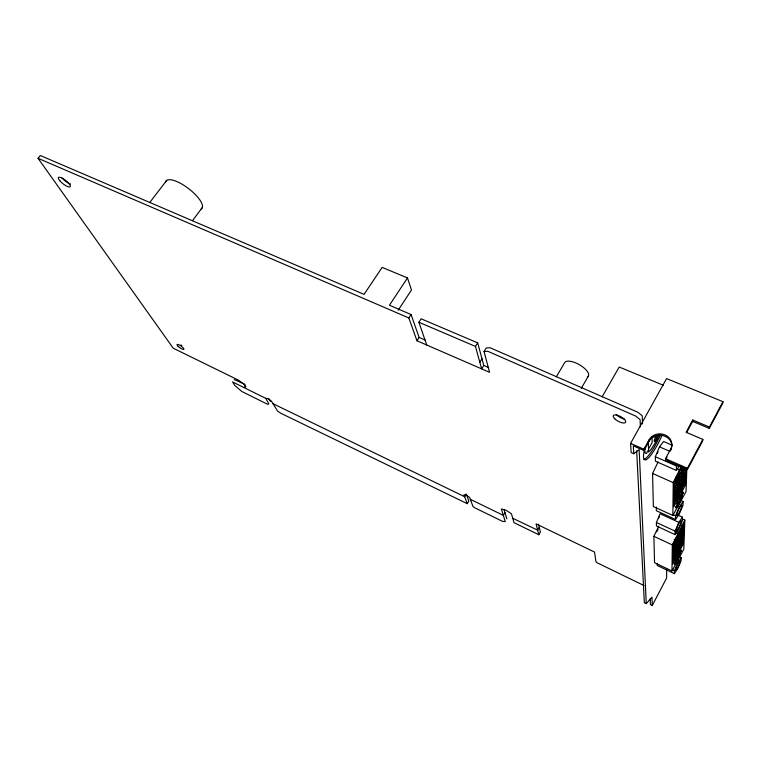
<?xml version="1.0" encoding="UTF-8"?>
<svg xmlns="http://www.w3.org/2000/svg" width="761" height="761" viewBox="0 0 761 761"><rect width="100%" height="100%" fill="white"/><g stroke="black" fill="none" stroke-linecap="round" stroke-linejoin="round"><path stroke-width="1.14" d="M666.636 569.228L666.636 577.98L652.272 605.49L650.408 604.576L650.189 598.641M670.688 450.417L670.698 449.095A11.967 10.597 1.9 0 0 665.095 434.94A11.967 10.597 1.9 0 0 649.133 439.744L643.911 449.228L643.968 450.541L633.314 445.879L633.751 453.727L631.145 452.576L630.593 443.397L666.598 378.569L722.95 401.675L722.826 403.083L709.328 428.405L692.672 421.385L692.729 420.015L709.423 427.035L709.328 428.405M658.798 526.108L653.889 536.315L654.546 562.693L671.982 570.997L672.296 544.914L684.833 520.067L682.674 519.078M658.113 461.946L652.558 473.437L653.366 506.55L672.838 515.444L673.238 482.645L681.456 466.027M657.19 563.473L657.228 565.471L674.379 573.651L674.427 570.683L677.861 562.645L681.209 557.67L679.183 556.71M678.822 522.35L660.063 513.751L656.391 522.474L656.458 525.994L675.036 534.593L675.102 531.111L678.822 522.35L682.446 517.176L677.252 514.807M656.296 506.988L656.372 510.717L675.492 519.468L675.549 515.777L679.383 506.731L683.112 501.499L680.971 500.538M655.345 456.733L655.43 461.195L676.339 470.403L676.415 465.979L655.345 456.733L659.483 446.821L663.649 441.504L672.058 445.137M676.234 549.223L676.291 546.617L673 552.886L672.971 555.463L676.234 549.223L674.122 548.234M676.291 546.293L676.348 543.658L673.038 549.956L673.009 552.562L676.291 546.293L674.17 545.304M676.358 543.325L676.405 540.652L673.085 546.988L673.047 549.632L676.358 543.325L674.217 542.327M676.415 540.32L676.462 537.618L673.124 543.982L673.085 546.655L676.415 540.32L674.265 539.321M677.414 500.129L677.471 496.971L673.865 503.763L673.818 506.883L677.414 500.129L675.34 499.187M677.48 496.581L677.547 493.385L673.913 500.215L673.865 503.373L677.48 496.581L675.397 495.639M677.556 492.985L677.623 489.751L673.961 496.619L673.913 499.815L677.556 492.985L675.454 492.044M677.775 482.331L677.699 485.651L674.018 492.557L674.065 489.275L677.775 482.331L675.625 481.38M677.851 478.545L674.113 485.528L674.065 488.857L677.775 481.913L677.851 478.545L675.692 477.594M677.851 478.127L677.927 474.712L674.17 481.732L674.122 485.109L677.851 478.127L675.701 477.166M680.001 498.797L683.54 492.129L679.982 499.577L679.906 502.669L679.021 504.324L679.097 501.252L675.54 507.939L679.116 500.472L679.183 497.352L680.077 495.668L680.001 498.797L677.937 497.875M680.049 536.6L679.982 539.264L676.7 545.513L676.757 542.869L680.049 536.6L677.918 535.611M680.058 536.258L680.134 533.556L676.824 539.863L676.767 542.536L680.058 536.258L677.927 535.268M680.144 533.223L680.21 530.484L676.881 536.828L676.824 539.53L680.144 533.223L677.994 532.224M681.514 489.371L681.428 492.557L677.861 499.283L677.927 496.124L681.514 489.371L679.43 488.438M681.618 485.746L678.003 492.538L677.937 495.734L681.533 488.971L681.618 485.746L679.516 484.805M681.628 485.337L681.713 482.065L678.08 488.895L678.003 492.129L681.628 485.337L679.525 484.405M681.732 481.656L681.818 478.336L678.156 485.204L678.089 488.486L681.732 481.656L679.611 480.714M681.827 477.918L681.923 474.56L678.232 481.466L678.165 484.795L681.827 477.918L679.706 476.976M681.932 474.141L682.027 470.736L678.308 477.68L678.241 481.047L681.932 474.141L679.792 473.19M682.037 470.298L682.132 466.854L678.393 473.837L678.317 477.252L682.037 470.298L679.887 469.356M682.569 467.13L682.503 469.432L683.559 467.463M681.209 557.67L681.114 560.705L677.718 568.648L674.379 573.651M682.446 517.176L682.332 520.733L678.65 529.39L675.036 534.593M683.112 501.499L682.988 505.266L679.202 514.198L675.492 519.468M683.245 544.067L683.33 541.499L680.134 547.616L680.058 550.165L683.245 544.067L681.181 543.107M683.854 526.155L683.949 523.387L680.629 529.694L680.553 532.434L683.854 526.155L681.704 525.166M685.433 485.023L685.547 481.799L681.97 488.533L681.875 491.72L685.433 485.023L683.359 484.11M685.556 481.399L685.671 478.136L682.065 484.89L681.98 488.124L685.556 481.399L683.473 480.476M685.68 477.718L685.794 474.417L682.17 481.209L682.075 484.491L685.68 477.718L683.587 476.795M685.813 473.998L685.927 470.64L682.275 477.48L682.179 480.8L685.813 473.998L683.701 473.066M685.005 468.786L682.379 473.694L682.284 477.061L685.937 470.222L686.013 467.958M684.833 520.067L683.806 549.204L671.982 570.997M686.822 469.252L686.022 491.663L672.838 515.444M670.698 449.095L665.504 458.683L665.504 459.986L687.364 469.575L687.411 468.291L702.831 439.392L686.108 432.277L692.729 420.015M687.364 469.575L702.745 440.743L702.831 439.392M656.667 531.806L658.113 529.104M683.549 467.891L682.493 469.86L682.398 473.275L685.014 468.357M709.423 427.035L722.95 401.675M686.612 432.609L692.672 421.385M665.504 459.986L667.055 457.123M643.968 450.541L649.171 441.076L649.133 439.744M539.264 527.363L537.666 530.179L512.762 518.289M265.798 398.364L268.833 403.958L267.539 404.272L241.855 391.506L234.987 385.637L232.543 381.917L265.798 398.364L267.568 398.526L271.277 400.885L277.584 411.102L280.885 413.299L467.244 503.668L463.944 494.774L466.103 494.926L469.708 497.513L472.942 506.455L474.712 507.787L502.612 521.399L505.266 521.58L501.356 508.985L506.113 510.26L511.44 513.799L514.056 522.702L538.817 534.736L540.396 531.939L538.484 524.196M602.141 396.814L619.207 367.04L663.497 385.323M504.943 512.61L503.335 515.359L470.384 499.368M581.28 388.338L588.377 376.115M556.301 376.828L564.672 362.674A13.631 5.422 29.6 0 1 580.71 365.527A13.631 5.422 29.6 0 1 587.264 377.095M467.244 503.668L468.833 501.004L466.284 494.032L464.667 496.733L273.018 403.71M477.689 342.878L483.777 365.432L481.646 368.885L475.473 346.426L477.689 342.878L421.118 318.802L418.892 322.245L426.731 345.018M479.83 362.284L481.989 358.802M398.184 310.241L411.482 289.989L407.487 277.917L382.155 267.396L364.053 294.364L40.323 155.51L38.05 158.298L408.828 317.955L416.961 340.766L489.561 372.319L484.044 351.487L486.25 347.929L490.046 347.729L637.832 412.234L642.236 415.772L642.55 423.906M416.961 340.766L419.111 337.427L411.064 314.531L389.442 305.247L407.487 277.917M408.828 317.955L411.064 314.531M245.413 385.684L244.3 387.292L245.955 386.902L244.538 384.676L238.612 380.224L173.204 348.186L38.05 158.298M676.339 470.403L679.716 465.856M192.495 220.7L202.388 207.43M149.689 202.597L166.688 180.386M636.672 450.835L644.339 602.683L646.251 603.625L651.996 597.195L652.272 605.49M633.751 453.727L639.145 449.599L646.251 603.625M484.044 351.487L487.839 351.306L635.682 416.067L640.106 419.606L640.41 426.74M234.198 379.53L244.985 384.41M418.892 322.245L475.473 346.426M419.111 337.427L425.618 340.243M483.777 365.432L488.724 367.573M659.483 446.821L670.041 451.416M630.593 443.397L643.911 449.228M665.504 458.683L687.411 468.291M683.816 469.29L685.937 470.222M677.252 469.09L679.316 470.003M675.635 480.962L677.775 481.913M652.558 473.437L673.238 482.645M679.44 488.039L681.533 488.971M677.927 498.655L679.982 499.577M677.242 505.761L679.383 506.731M673.409 514.797L675.549 515.777M656.391 522.474L675.102 531.111M675.654 532.662L677.709 533.604M653.889 536.315L672.296 544.914M672.401 569.723L674.427 570.683M644.015 585.561L597.204 562.817L595.968 561.751L594.55 552.077L536.067 523.863L538.817 534.736M268.956 398.735L270.469 401.542M503.963 509.404L506.855 518.859M648.315 441.304L648.553 449.057L652.158 442.493L652.025 436.909M671.649 447.791A11.938 10.578 2 0 1 671.097 449.57M649.171 441.076A11.938 10.578 2 0 1 663.145 435.615A11.938 10.578 2 0 1 671.801 446.878M660.596 434.712A30.345 6.031 -66 0 1 644.044 459.235M662.099 435.359A30.364 5.993 -66 0 1 646.964 459.235A30.364 5.993 -66 0 1 645.109 447.164M657.447 453.261A6.459 1.227 -65.9 0 1 658.027 451.739M679.059 465.428A6.507 1.122 -65.8 0 1 677.747 465.019M658.779 517.946A5.736 0.97 -65.4 0 1 659.387 516.576M659.302 434.683A23.905 4.747 -66 0 1 650.465 450.036L648.638 452.015L648.572 449.675L646.479 453.48A23.905 4.747 -66 0 1 645.138 447.801M655.307 435.967A3.367 0.666 -66 0 1 654.27 435.711M624.876 419.206A6.982 2.663 28.6 0 1 616.277 414.431M181.822 345.551A4.214 1.037 35.1 0 1 180.937 344.914M70.545 184.057A7.486 2.131 38.1 0 1 62.05 178.007M165.632 182.069A22.545 7.543 37.4 0 1 188.338 188.405A22.545 7.543 37.4 0 1 201.199 208.99M672.886 561.475L672.857 563.968L676.063 557.823L676.11 555.302L672.886 561.475M672.924 558.65L672.895 561.171L676.12 554.988L676.168 552.448L672.924 558.65M672.962 555.787L672.933 558.336L676.177 552.125L676.234 549.547L672.962 555.787M674.008 492.966L673.97 496.21L677.632 489.342L677.699 486.07L674.008 492.966M674.408 563.825L674.398 564.443L677.585 558.346L677.528 560.809L678.374 556.824L681.561 550.127L678.393 556.196L678.451 553.694L677.651 555.226L677.594 557.727L674.408 563.825M675.511 563.197L675.502 563.806L676.31 561.675L675.511 563.197M675.578 559.925L675.559 560.553L676.377 558.393L675.578 559.925M676.776 506.712L676.767 507.473L677.661 505.038L676.776 506.712M676.862 502.631L676.843 503.402L677.747 500.947L676.862 502.631M676.519 554.531L676.462 557.052L679.668 550.926L679.735 548.386L676.519 554.531M676.577 551.668L676.529 554.217L679.744 548.063L679.811 545.494L676.577 551.668M676.634 548.767L676.586 551.345L679.82 545.161L679.887 542.564L676.634 548.767M676.7 545.837L676.643 548.443L679.896 542.232L679.973 539.597L676.7 545.837M679.706 555.159L679.687 555.777L680.496 553.637L679.706 555.159M679.801 551.839L679.782 552.467L680.591 550.317L679.801 551.839M681.456 497.884L681.437 498.664L682.341 496.229L681.456 497.884M681.571 493.746L681.552 494.536L682.465 492.072L681.571 493.746M680.21 544.714L680.144 547.302L683.349 541.176L683.435 538.569L680.21 544.714M680.296 541.784L680.22 544.391L683.445 538.236L683.53 535.601L680.296 541.784M680.382 538.817L680.305 541.461L683.549 535.268L683.635 532.605L680.382 538.817M680.458 535.811L680.391 538.484L683.644 532.262L683.739 529.57L680.458 535.811M680.543 532.776L680.467 535.478L683.749 529.228L683.844 526.498L680.543 532.776M678.422 514.151A5.936 0.942 -65.5 0 0 681.856 505.199A5.936 0.942 -65.5 0 0 677.585 512.115A5.936 0.942 -65.5 0 0 678.422 514.151M677.014 568.771A5.327 0.751 -65.1 0 0 680.087 560.895A5.327 0.751 -65.1 0 0 676.253 567.326A5.327 0.751 -65.1 0 0 677.014 568.771M655.211 440.648A3.339 0.656 -66 0 0 657.143 435.463A3.339 0.656 -66 0 0 654.707 439.049A3.339 0.656 -66 0 0 655.211 440.648M678.051 529.142A5.774 0.885 -65.4 0 0 681.19 520.686A5.774 0.885 -65.4 0 0 676.957 527.849A5.774 0.885 -65.4 0 0 678.051 529.142M177.751 345.951A4.214 1.037 35 0 0 183.743 349.451A4.214 1.037 35 0 0 179.919 345.332A4.214 1.037 35 0 0 177.751 345.951M615.173 419.197A6.992 2.644 28.6 0 0 625.561 422.374A6.992 2.644 28.6 0 0 617.647 415.335A6.992 2.644 28.6 0 0 615.173 419.197M59.796 180.728A7.496 2.112 38 0 0 70.069 186.892A7.496 2.112 38 0 0 63.163 178.73A7.496 2.112 38 0 0 59.796 180.728"/></g></svg>
